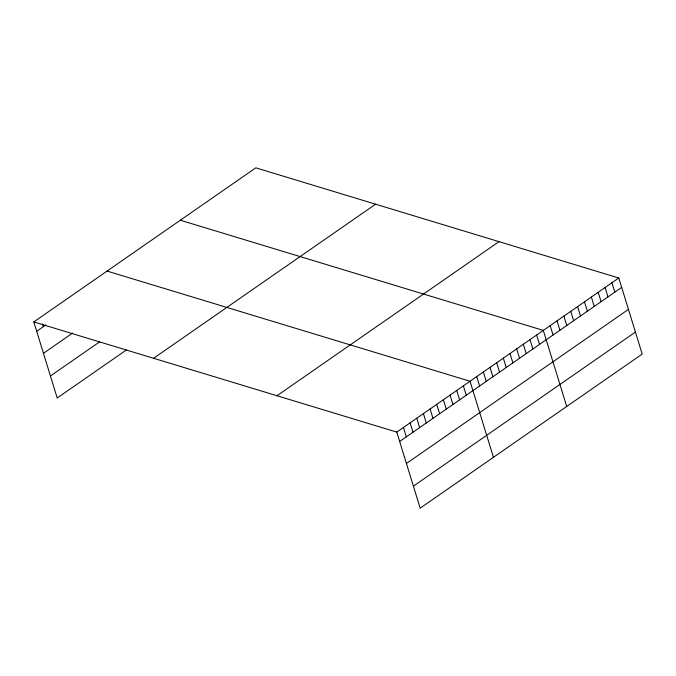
<?xml version="1.0" encoding="UTF-8"?>
<svg xmlns="http://www.w3.org/2000/svg" width="676" height="676" viewBox="0 0 676 676"><rect width="100%" height="100%" fill="white"/><g stroke="black" fill="none" stroke-linecap="round" stroke-linejoin="round"><path stroke-width="1.01" d="M33.8 321.928L255.824 167.834L618.793 278.005L642.2 354.072L420.176 508.166L396.778 432.091L33.8 321.928L57.206 397.995L126.311 350.033M36.681 331.299L45.841 324.945M43.458 353.311L72.594 333.082M50.43 375.991L99.558 341.895M153.579 358.28L375.602 204.186M276.991 395.739L499.015 241.645M396.778 432.091L618.793 278.005M399.66 441.47L621.683 287.376M406.428 463.482L628.452 309.388M413.408 486.154L635.432 332.068M180.331 220.224L543.31 330.395L566.716 406.47M107.07 271.076L470.04 381.247L493.446 457.314M611.932 282.762L614.822 292.142M605.071 287.528L607.952 296.899M598.209 292.294L601.091 301.665M591.348 297.051L594.229 306.431M584.486 301.817L587.368 311.188M577.625 306.583L580.507 315.954M570.764 311.34L573.645 320.72M563.894 316.106L566.784 325.477M557.032 320.872L559.922 330.243M550.171 325.629L553.053 335.009M536.651 335.017L539.533 344.388M529.992 339.639L532.874 349.01M523.325 344.261L526.215 353.632M516.667 348.884L519.548 358.263M510.008 353.506L512.89 362.885M503.35 358.128L506.231 367.507M496.683 362.75L499.572 372.13M490.024 367.372L492.905 376.752M483.365 371.994L486.247 381.374M476.707 376.625L479.588 385.996M463.381 385.869L466.263 395.24M456.722 390.491L459.604 399.862M450.064 395.114L452.945 404.485M443.397 399.736L446.287 409.107M436.738 404.358L439.628 413.729M430.08 408.98L432.961 418.351M423.421 413.602L426.303 422.982M416.754 418.224L419.644 427.604M410.095 422.846L412.985 432.226M403.437 427.469L406.318 436.848M42.478 323.863L43.348 326.677"/></g></svg>
